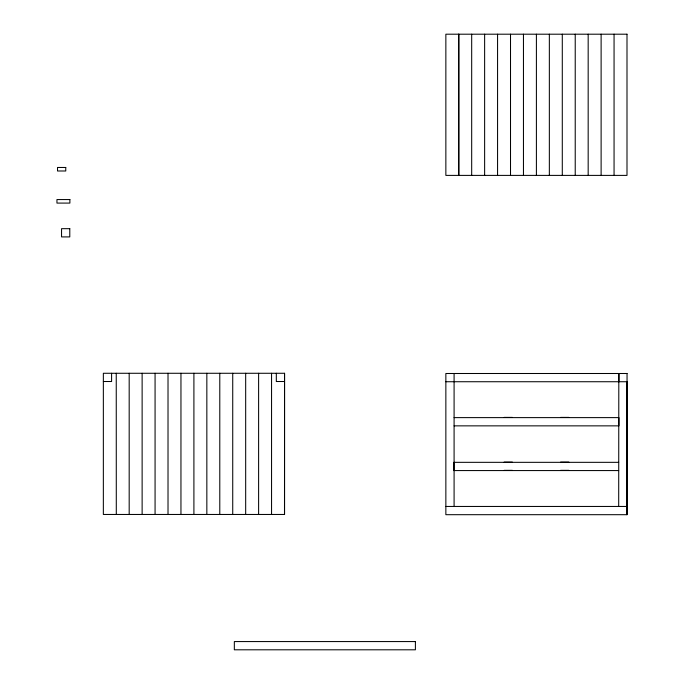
<?xml version="1.0" encoding="UTF-8"?>
<svg xmlns="http://www.w3.org/2000/svg" width="684" height="684" viewBox="0 0 684 684"><rect width="100%" height="100%" fill="white"/><g stroke="black" fill="none" stroke-linecap="round" stroke-linejoin="round"><path stroke-width="1.03" d="M284.553 373.276L103.352 373.276L103.352 514.462L284.553 514.462L284.553 373.276L284.501 514.462M103.352 381.51L111.595 381.51L111.595 373.276M284.553 381.51L276.319 381.51L276.319 373.276M445.857 381.732L627.048 381.732M504.125 417.394L512.359 417.394M560.615 417.394L568.849 417.394M454.091 417.616L618.934 417.616L618.934 425.858L454.091 425.858M504.125 462.11L512.359 462.11M560.615 462.11L568.849 462.11M618.695 462.333L453.851 462.333L453.851 470.566L618.695 470.566M504.125 470.344L512.359 470.344M560.615 470.344L568.849 470.344M445.857 506.451L626.929 506.451M626.929 381.732L626.929 514.693M618.934 373.498L618.934 381.732M618.815 373.498L618.695 506.451M614.061 34.2L614.061 175.395M601.116 34.2L601.116 175.395M588.172 34.2L588.172 175.395M575.227 34.2L575.227 175.395M562.291 34.2L562.291 175.395M549.346 34.2L549.346 175.395M536.401 34.2L536.401 175.395M523.457 34.2L523.457 175.395M510.512 34.2L510.512 175.395M497.567 34.2L497.567 175.395M484.631 34.2L484.631 175.395M471.686 34.2L471.686 175.395M458.802 34.2L458.802 175.395M458.742 34.2L458.742 175.395M454.091 373.498L454.091 506.451M271.557 373.276L271.557 514.462M258.612 373.276L258.612 514.462M245.676 373.276L245.676 514.462M232.731 373.276L232.731 514.462M219.786 373.276L219.786 514.462M206.842 373.276L206.842 514.462M193.905 373.276L193.905 514.462M180.961 373.276L180.952 514.462M168.016 373.276L168.016 514.462M155.071 373.276L155.071 514.462M142.127 373.276L142.127 514.462M129.182 373.276L129.182 514.462M116.246 373.276L116.297 514.462M626.997 34.2L445.857 34.2L445.857 175.395L626.997 175.395L626.997 34.2M65.758 167.469L57.516 167.469L57.516 170.991L65.758 170.991L65.758 167.469M69.888 199.557L56.952 199.557L56.952 203.088L69.888 203.088L69.888 199.557M69.785 228.678L61.551 228.678L61.551 236.912L69.785 236.912L69.785 228.678M627.048 373.498L445.857 373.498L445.857 514.693L627.048 514.693L627.048 373.498M415.402 641.566L234.338 641.566L234.338 649.8L415.402 649.8L415.402 641.566"/></g></svg>
